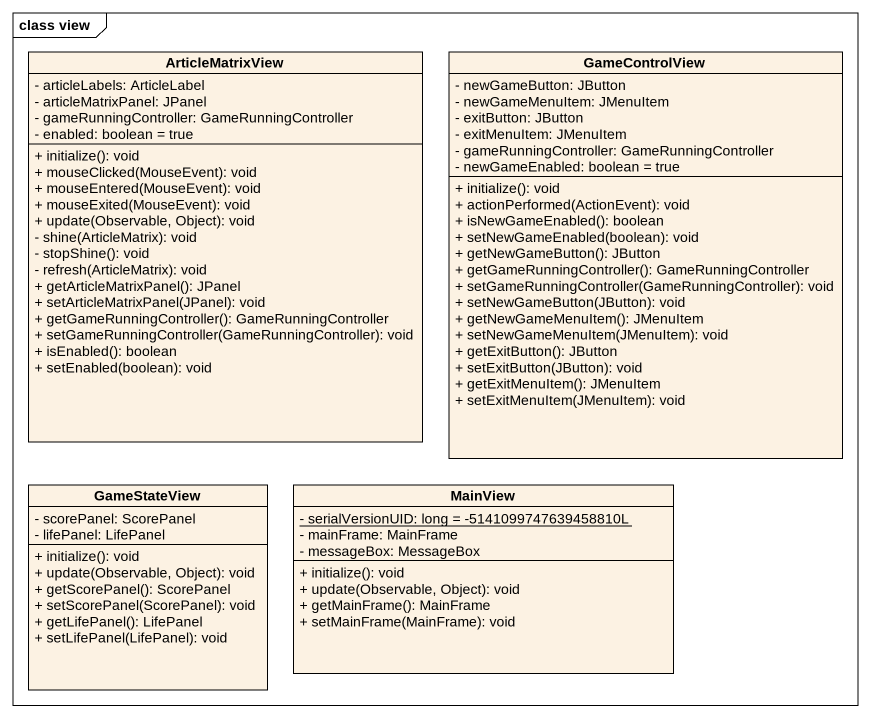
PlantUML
@startuml
mainframe class view
hide circle
hide empty members
skinparam classAttributeIconSize 0
class ArticleMatrixView {
  - articleLabels: ArticleLabel
  - articleMatrixPanel: JPanel
  - gameRunningController: GameRunningController
  - enabled: boolean = true
  + initialize(): void
  + mouseClicked(MouseEvent): void
  + mouseEntered(MouseEvent): void
  + mouseExited(MouseEvent): void
  + update(Observable, Object): void
  - shine(ArticleMatrix): void
  - stopShine(): void
  - refresh(ArticleMatrix): void
  + getArticleMatrixPanel(): JPanel
  + setArticleMatrixPanel(JPanel): void
  + getGameRunningController(): GameRunningController
  + setGameRunningController(GameRunningController): void
  + isEnabled(): boolean
  + setEnabled(boolean): void
}
class GameControlView {
  - newGameButton: JButton
  - newGameMenuItem: JMenuItem
  - exitButton: JButton
  - exitMenuItem: JMenuItem
  - gameRunningController: GameRunningController
  - newGameEnabled: boolean = true
  + initialize(): void
  + actionPerformed(ActionEvent): void
  + isNewGameEnabled(): boolean
  + setNewGameEnabled(boolean): void
  + getNewGameButton(): JButton
  + getGameRunningController(): GameRunningController
  + setGameRunningController(GameRunningController): void
  + setNewGameButton(JButton): void
  + getNewGameMenuItem(): JMenuItem
  + setNewGameMenuItem(JMenuItem): void
  + getExitButton(): JButton
  + setExitButton(JButton): void
  + getExitMenuItem(): JMenuItem
  + setExitMenuItem(JMenuItem): void
}
class GameStateView {
  - scorePanel: ScorePanel
  - lifePanel: LifePanel
  + initialize(): void
  + update(Observable, Object): void
  + getScorePanel(): ScorePanel
  + setScorePanel(ScorePanel): void
  + getLifePanel(): LifePanel
  + setLifePanel(LifePanel): void
}
class MainView {
  {static} - serialVersionUID: long = -5141099747639458810L
  - mainFrame: MainFrame
  - messageBox: MessageBox
  + initialize(): void
  + update(Observable, Object): void
  + getMainFrame(): MainFrame
  + setMainFrame(MainFrame): void
}
@enduml
